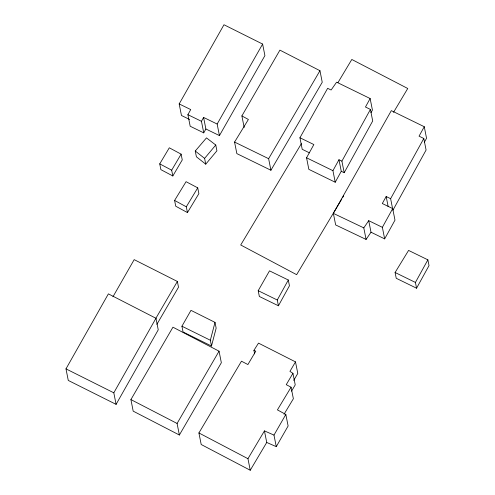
<?xml version="1.0" encoding="UTF-8"?>
<svg xmlns="http://www.w3.org/2000/svg" width="495" height="495" viewBox="0 0 495 495"><rect width="100%" height="100%" fill="white"/><g stroke="black" fill="none" stroke-linecap="round" stroke-linejoin="round"><path stroke-width="0.74" d="M211.489 346.024L210.35 340.244L215.009 322.381L190.977 310.353L181.925 326.217L183.07 331.996L211.489 346.024L216.154 328.154L215.009 322.381M205.883 128.978L203.742 132.864L190.185 126.244L187.896 114.692L190.717 109.568L179.178 103.931L223.981 24.75L262.622 44.067L264.912 55.619L219.44 135.599L205.883 128.978L203.594 117.426L217.15 124.041L219.44 135.599M203.742 132.864L201.453 121.306L203.594 117.426M341.259 171.276L344.186 172.712L341.903 161.153L338.97 159.724L341.259 171.276L335.226 182.228L308.843 169.346L306.553 157.787L313.855 144.546L299.933 137.752L327.64 88.314L331.124 90.016L336.612 82.164L370.136 98.53L372.426 110.088L370.99 112.693M370.136 98.53L365.465 107.007L370.415 109.42L372.698 120.978L344.186 172.712M335.226 182.228L332.937 170.67L338.97 159.724M341.903 161.153L370.415 109.42M278.425 305.78L277.28 300.007L288.3 280.015L269.509 270.845L258.198 290.689L259.343 296.468L278.425 305.78L289.445 285.794L288.3 280.015M371.003 232.217L384.658 238.881L382.369 227.329L368.719 220.665L371.003 232.217L366.083 239.438L335.653 224.94L333.37 213.382L391.316 110.633L424.258 126.72L419.055 136.156L423.807 138.476L426.09 150.028L392.906 210.239L390.623 198.687L423.807 138.476M390.623 198.687L386.168 196.515L382.307 203.519L392.696 208.593L394.985 220.145L384.658 238.881M424.314 142.319L426.548 138.272L424.258 126.72M382.369 227.329L392.696 208.593M416.561 288.208L415.423 282.435L427.872 259.838L408.585 250.414L395.09 272.504L396.235 278.283L416.561 288.208L429.017 265.611L427.872 259.838M65.984 368.874L108.386 293.869L155.956 318.273L158.245 329.825L116.096 404.365L68.273 380.432L65.984 368.874L113.807 392.813L116.096 404.365M113.807 392.813L155.956 318.273M217.15 124.041L262.622 44.067M112.947 296.79L134.176 259.64L177.365 281.463L178.509 287.236L156.866 324.336M273.983 435.099L264.448 430.891L266.731 442.45L276.272 446.657L273.983 435.099L285.832 414.445L277.417 409.885L291.079 387.208L286.246 384.671L292.941 373.323L289.934 371.38L295.496 361.882L258.495 343.122L253.929 350.33L254.647 353.937M276.272 446.657L288.121 425.997L285.832 414.445M241.882 115.917L279.91 50.131L319.956 70.705L322.239 82.263L270.913 170.243L236.851 153.611L234.562 142.059L248.397 119.468L241.882 115.917L244.171 127.475M130.909 399.589L172.941 327.201L219.056 351.184L221.345 362.742L179.376 435.018L133.192 411.147L130.909 399.589L177.086 423.46L179.376 435.018M177.086 423.46L219.056 351.184M155.721 318.557L177.365 281.463M270.913 170.243L268.63 158.691L319.956 70.705M293.708 380.401L297.786 373.44L295.496 361.882M172.823 175.96L171.678 170.181L181.114 154.149L169.302 147.801L159.743 163.87L160.887 169.649L172.823 175.96L182.259 159.922L181.114 154.149M291.512 391.186L295.23 384.881L292.941 373.323M266.731 442.45L250.247 470.25L201.199 444.504L198.91 432.952L241.48 361.195L247.896 364.555L255.76 351.221L253.929 350.33M250.247 470.25L247.958 458.698L264.448 430.891M341.717 199.145L296.635 274.675L240.712 244.982L301.418 143.612M342.503 197.821L343.691 195.828M393.519 112.346L407.75 88.494L351.809 59.468L337.924 82.659M187.444 212.578L186.299 206.805L197.734 187.853L186.064 181.677L174.599 200.438L175.744 206.217L187.444 212.578L198.879 193.632L197.734 187.853M284 414.315L293.368 398.76L291.079 387.208M366.083 239.438L363.8 227.879L368.719 220.665M205.747 164.161L204.602 158.381L215.771 145.023L206.489 137.888L195.253 151.018L196.397 156.791L205.747 164.161L216.915 150.802L215.771 145.023M333.37 213.382L363.8 227.879M309.511 152.868L302.216 149.304L299.933 137.752M306.553 157.787L332.937 170.67M187.896 114.692L201.453 121.306M189.61 119.468L181.467 115.49L179.178 103.931M234.562 142.059L268.63 158.691M395.09 272.504L415.423 282.435M258.198 290.689L277.28 300.007M181.925 326.217L210.35 340.244M198.91 432.952L247.958 458.698M159.743 163.87L171.678 170.181M174.599 200.438L186.299 206.805M195.253 151.018L204.602 158.381M386.168 196.515L388.173 206.625"/></g></svg>
